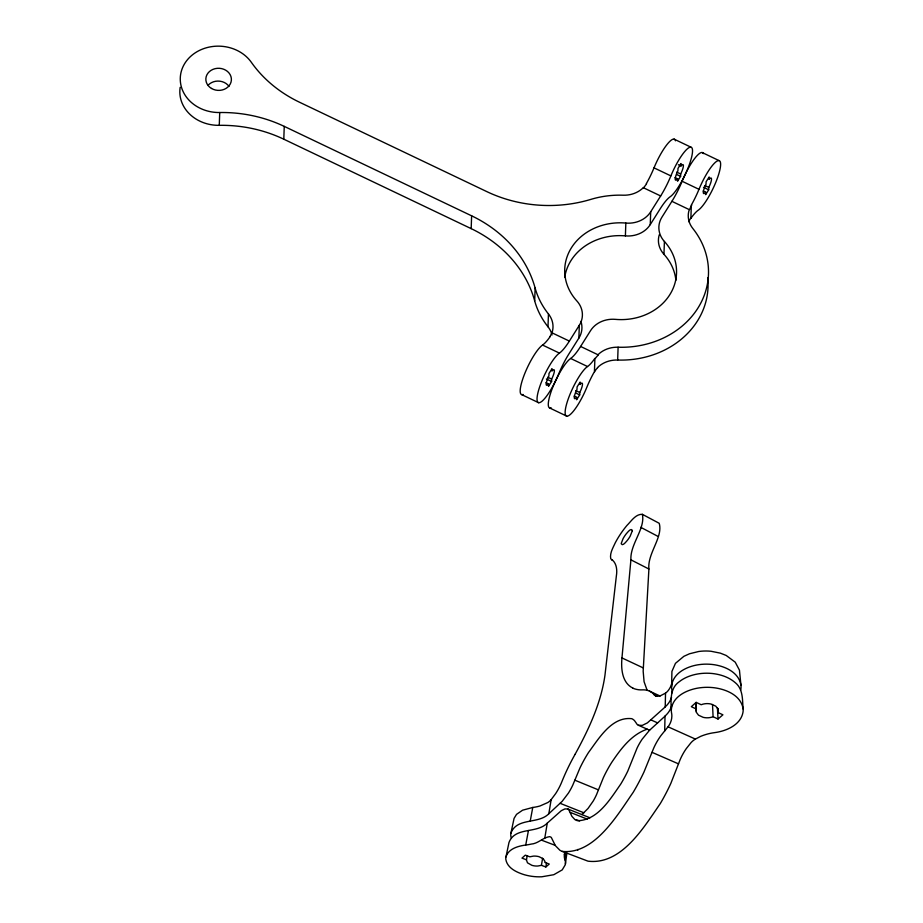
<?xml version="1.0" encoding="UTF-8"?>
<svg xmlns="http://www.w3.org/2000/svg" width="923" height="923" viewBox="0 0 923 923"><rect width="100%" height="100%" fill="white"/><g stroke="black" fill="none" stroke-linecap="round" stroke-linejoin="round"><path stroke-width="1.38" d="M671.298 709.787C670.802 700.153 670.063 688.143 679.086 681.855C684.866 677.228 692.1 674.759 699.357 673.709A46.923 40.589 2 0 1 712.06 673.478C720.413 674.367 728.847 677.078 735.262 682.674C743.684 689.412 742.3 701.272 743.177 710.802C741.838 724.463 726.77 731.004 714.76 732.608A49.923 43.185 2 0 0 700.695 736.346L695.388 739.081A21.217 18.356 2 0 0 691.015 742.68L686.274 748.622A76.274 65.983 2 0 0 680.113 759.721L670.813 783.465A270.693 234.188 2 0 1 660.291 803.575C643.85 827.273 621.537 865.197 588.009 861.171L562.245 851.398A12.484 10.799 2 0 1 559.846 850.198L555.369 845.653L551.319 837.473A3.231 2.792 2 0 0 549.473 836.665C542.932 837.576 538.121 843.622 531.233 844.084A44.904 38.847 2 0 1 525.729 845.03C518.161 846.068 508.388 848.675 505.966 856.948A11.295 9.772 2 0 0 505.816 859.313C507.235 868.174 516.822 872.42 524.495 874.773A47.846 41.397 2 0 0 541.755 876.792L553.777 874.716L562.222 869.893L565.268 864.782L566.884 853.164M671.598 686.412L671.921 671.413L675.463 663.337L683.885 656.311L689.504 653.772L698.699 651.5A44.35 38.362 2 0 1 710.975 651.257L720.367 653.149L726.205 655.468L735.227 662.183L739.45 670.144L740.973 685.42A19.902 17.214 2 0 1 740.673 690.058M672.14 691.5L672.129 692.827A22.556 19.51 2 0 0 671.84 689.539A19.81 17.133 2 0 1 671.598 686.654C672.463 673.109 687.231 666.221 699.092 664.641A45.85 39.666 2 0 1 711.61 664.398C723.794 665.598 738.965 671.829 740.973 685.42M562.245 851.398C594.504 854.698 617.383 815.032 633.201 792.338A294.991 255.209 2 0 0 643.966 772.043L653.692 748.172A82.689 71.532 2 0 1 660.891 735.666L664.698 730.935L665.01 716.167L649.446 730.358L642.154 739.208A83.866 72.548 2 0 0 637.055 748.138L627.802 771.063A187.807 162.483 2 0 1 620.671 784.204C610.23 799.041 597.919 820.212 577.648 820.72A7.88 6.819 2 0 1 574.821 819.509L571.925 816.37L568.626 809.471A3.323 2.873 2 0 0 567.772 808.986L564.899 808.917L561.299 810.671L547.27 823.131C536.667 833.942 515.092 826.547 508.988 842.468L505.966 856.948M671.944 682.766A23.952 20.721 2 0 1 668.69 689.896A15.46 13.383 2 0 1 665.529 693.15L665.218 706.926L647.369 722.894L642.27 725.386L638.381 725.259A4.903 4.234 2 0 1 636.293 723.136L634.574 720.725A8.607 7.453 2 0 0 631.782 718.682C611.73 716.386 598.877 738.538 588.493 752.522A187.288 162.033 2 0 0 579.944 767.994L572.871 784.908A86.912 75.201 2 0 1 568.418 793.099L562.165 801.337L548.827 813.74C538.363 824.516 516.915 817.224 510.938 833.077L514.065 818.378L516.545 814.351L522.603 810.198L532.767 807.452A40.266 34.843 2 0 0 540.036 805.964L547.835 802.525A15.783 13.66 2 0 0 551.146 799.641L555.669 793.584A85.435 73.909 2 0 0 561.888 781.677A287.295 248.552 2 0 1 575.087 754.333M552.046 334.991A25.567 22.117 2 0 0 547.997 326.788A87.904 76.044 2 0 1 534.682 300.875A127.859 110.61 2 0 0 471.18 228.639L283.799 139.2A127.859 110.61 2 0 0 219.27 125.332L219.72 112.525A38.362 33.182 2 0 1 181.046 85.677A38.362 33.182 2 0 1 204.537 48.342A38.362 33.182 2 0 1 251.321 62.279A127.859 110.61 2 0 0 299.456 102.199L486.836 191.626A127.859 110.61 2 0 0 590.916 199.368A87.904 76.044 2 0 1 623.152 195.203A25.567 22.117 2 0 0 643.285 187.681L660.649 195.964A31.959 7.199 -64.5 0 0 670.883 175.901A27.805 6.265 -64.5 0 1 689.181 147.553A27.805 6.265 -64.5 0 1 688.5 166.867A27.805 6.265 -64.5 0 1 670.156 196.772A31.959 7.199 -64.5 0 0 660.21 208.783L650.254 224.612A25.567 22.117 2 0 1 625.39 235.884A55.934 48.388 2 0 0 564.738 277.212M283.799 139.2L284.249 126.382A127.859 110.61 2 0 0 219.72 112.525M471.18 228.639L471.618 215.82L284.249 126.382M534.682 300.875L535.132 288.068A127.859 110.61 2 0 0 471.618 215.82M547.997 326.788L548.447 313.97A87.904 76.044 2 0 1 535.132 288.068M548.608 383.933L548.527 386.322L551.573 381.476L551.654 379.088A8.63 1.95 -64.5 0 0 554.388 370.965A8.63 1.95 -64.5 0 0 551.942 371.058L552.023 368.669L548.977 373.503L548.897 375.892A8.63 1.95 -64.5 0 0 546.162 384.026A8.63 1.95 -64.5 0 0 548.608 383.933L546.024 382.687M576.713 397.34L576.633 399.728L579.679 394.894L579.759 392.506A8.63 1.95 -64.5 0 0 582.482 384.372A8.63 1.95 -64.5 0 0 580.036 384.464L580.129 382.076L577.083 386.922L577.002 389.31A8.63 1.95 -64.5 0 0 574.268 397.432A8.63 1.95 -64.5 0 0 576.713 397.34L574.129 396.105M579.321 325.277L569.364 341.095A31.959 7.199 -64.5 0 1 559.419 353.105A27.805 6.265 -64.5 0 0 541.063 383.01A27.805 6.265 -64.5 0 0 540.393 402.324A27.805 6.265 -64.5 0 0 558.692 373.977A31.959 7.199 -64.5 0 1 568.914 353.913L578.871 338.083L579.321 325.277A25.567 22.117 2 0 0 576.852 300.944A55.934 48.388 2 0 1 571.441 247.745A55.934 48.388 2 0 1 625.84 223.066A25.567 22.117 2 0 0 650.703 211.794L660.649 195.964M597.527 367.573A25.567 22.117 2 0 1 617.66 360.039L618.11 347.221A87.904 76.044 2 0 0 697.915 308.097A87.904 76.044 2 0 0 692.815 228.466A25.567 22.117 2 0 1 689.262 209.625L671.898 201.329L661.941 217.159A25.567 22.117 2 0 0 664.41 241.48A55.934 48.388 2 0 1 669.81 294.691A55.934 48.388 2 0 1 615.422 319.358A25.567 22.117 2 0 0 590.558 330.642L580.602 346.46A31.959 7.199 -64.5 0 1 570.656 358.47A27.805 6.265 -64.5 0 0 552.542 387.787A27.805 6.265 -64.5 0 0 551.227 407.874M625.39 235.884L625.84 223.066M650.254 224.612L650.703 211.794M675.89 280.28A55.934 48.388 2 0 0 663.96 254.298L664.41 241.48M675.036 177.585L677.632 178.82L677.551 181.208L680.586 176.374L680.678 173.986A8.63 1.95 -64.5 0 0 683.401 165.852A8.63 1.95 -64.5 0 0 680.955 165.955L678.359 164.709M680.955 165.955L681.036 163.556L677.99 168.401L677.909 170.79A8.63 1.95 -64.5 0 0 675.186 178.912A8.63 1.95 -64.5 0 0 677.632 178.82M705.737 192.238L705.657 194.626L708.691 189.792L708.783 187.404A8.63 1.95 -64.5 0 0 711.506 179.27A8.63 1.95 -64.5 0 0 709.06 179.362L709.141 176.974L706.095 181.808L706.014 184.196A8.63 1.95 -64.5 0 0 703.291 192.33A8.63 1.95 -64.5 0 0 705.737 192.238L703.141 191.003M575.075 754.333C588.643 729.574 601.011 703.314 604.98 675.105L616.368 575.906C617.406 569.699 616.576 562.234 610.749 558.865C609.607 553.2 613.034 547.766 615.272 542.793A119.413 103.307 2 0 1 626.902 525.487C631.182 521.253 635.647 513.961 642.35 514.319L659.207 523.295C663.302 537.198 647.265 553.431 648.904 569.018L643.169 671.194L644.081 681.705L647.138 690.312M642.35 514.319C645.535 528.717 629.982 544.097 630.905 559.834L621.964 657.926C620.948 668.644 621.952 682.801 632.959 688.143M526.433 859.936L527.483 862.82L531.833 865.301A14.768 12.772 2 0 0 537.855 866.016L541.432 865.336L545.851 866.974L549.254 864.043L544.824 862.405A3.519 3.046 2 0 0 544.893 861.332L543.243 858.771L539.032 856.694A14.849 12.853 2 0 0 533.482 856.106L529.814 856.809L525.325 855.136L521.98 858.125L526.468 859.786L527.195 855.829M565.418 864.02A11.849 10.257 2 0 0 564.934 859.809L565.903 852.783M564.403 854.848L564.784 852.102M545.851 866.974L546.474 863.017M541.432 865.336L542.597 858.275M544.789 838.107L547.27 823.131M548.827 813.74L551.158 799.641M525.729 845.041L528.441 830.527M530.206 821.135L532.767 807.452M581.882 814.582L588.032 808.467L593.166 801.118A80.116 69.317 2 0 0 596.558 794.576L603.342 777.731A171.828 148.661 2 0 1 611.73 762.375C620.729 749.038 631.344 734.581 647.196 729.17M743.13 708.887C740.95 694.927 725.201 688.835 712.752 687.589A48.619 42.054 2 0 0 699.784 687.808C687.67 689.4 672.29 696.127 671.298 710.029A19.556 16.914 2 0 0 671.552 712.948A22.256 19.256 2 0 1 671.852 716.271A23.19 20.064 2 0 1 668.056 726.805L664.698 730.935M717.967 712.51A6.207 5.376 2 0 0 718.048 709.06L715.752 706.164L711.079 704.053A14.78 12.784 2 0 0 703.095 704.111L701.18 704.722L696.138 702.38L691.327 706.695L696.346 709.014A6.126 5.296 2 0 0 696.265 712.187L698.503 715.175L703.153 717.333A14.699 12.714 2 0 0 711.829 717.159L713.087 716.733L718.025 719.017L722.917 714.806L717.967 712.51L717.748 708.437M665.518 693.127L659.945 696.011L655.688 695.93M541.466 840.138L555.184 845.353M576.183 819.612L579.609 820.974M567.772 808.986L589.959 817.801M570.345 812.425L587.316 819.151M560.157 803.333L583.901 812.794M574.821 780.177L598.427 789.869M652.042 752.349L678.543 763.875M638.381 725.259L649.573 730.22M668.079 726.828L695.388 739.081M651.027 719.94L657.603 722.894M649.48 691.131L660.026 695.988M657.557 696.334L654.245 694.823A14.064 12.172 2 0 0 649.492 691.096A13.718 11.861 2 0 0 642.454 689.873A18.679 16.152 2 0 1 632.913 688.223M621.964 657.926L643.285 667.917M674.102 139.131L690.958 147.184M702.207 152.549L719.063 160.602M676.778 172.128L680.678 173.986M704.884 185.546L708.783 187.404M676.697 174.516L680.586 176.374M703.511 187.311L708.691 189.792M646.365 183.596A31.959 7.199 -64.5 0 0 654.015 167.859L670.883 175.901M671.898 201.329A31.959 7.199 -64.5 0 0 682.12 181.266L698.988 189.319A27.805 6.265 -64.5 0 1 717.286 160.971A27.805 6.265 -64.5 0 1 716.606 180.273A27.805 6.265 -64.5 0 1 698.261 210.19A31.959 7.199 -64.5 0 0 690.877 218.336L691.339 205.056A31.959 7.199 -64.5 0 0 698.988 189.319M569.364 341.095L551.989 332.811A25.567 22.117 2 0 0 548.447 313.97M580.602 346.46L597.977 354.755A25.567 22.117 2 0 1 618.11 347.221M523.122 394.467A27.805 6.265 -64.5 0 1 524.437 374.38A27.805 6.265 -64.5 0 1 542.551 345.052L559.419 353.105M570.656 358.47L587.524 366.523A31.959 7.199 -64.5 0 0 594.908 358.366L594.435 371.646A31.959 7.199 -64.5 0 0 586.786 387.395A27.805 6.265 -64.5 0 1 568.499 415.742A27.805 6.265 -64.5 0 1 569.168 396.429A27.805 6.265 -64.5 0 1 587.524 366.523M547.766 377.23L551.654 379.088M575.871 390.648L579.759 392.506M546.381 379.007L551.573 381.476M575.79 393.036L579.679 394.894M521.749 394.64L538.605 402.693M549.843 408.058L566.71 416.111M611.799 559.984L612.41 560.296M630.905 559.834L648.904 569.018M640.758 527.321L658.03 536.413M577.867 850.118L577.636 849.483M717.413 707.895L718.025 719.017M712.51 704.468L713.087 716.733M696.196 702.403L696.346 709.014M695.838 702.657L696.023 710.814M655.688 695.93A4.223 3.657 2 0 1 654.257 694.811M565.164 852.16A13.718 11.872 2 0 0 564.403 854.848A13.845 11.976 2 0 0 564.945 859.798M671.759 705.322A25.302 21.898 2 0 1 664.952 716.11M671.54 697.327A25.625 22.164 2 0 1 665.171 706.891M511.307 837.957A12.103 10.476 2 0 1 510.927 833.077M551.781 332.661A20.121 14.964 71.3 0 1 549.808 336.768M549.935 336.907A31.959 7.199 -64.5 0 1 542.551 345.052M646.527 183.712A20.121 17.652 84.3 0 1 643.377 187.796M654.015 167.859A27.805 6.265 -64.5 0 1 675.463 140.804M707.699 277.8A87.904 76.044 2 0 1 617.66 360.039M580.936 321.412A25.567 22.117 2 0 1 578.871 338.083M219.27 125.332A38.362 33.182 2 0 1 180.17 87.35M208.217 85.112A12.784 11.064 2 0 1 228.985 86.335M689.654 209.556A20.121 11.561 -47.8 0 1 691.731 205.125M682.12 181.266A27.805 6.265 -64.5 0 1 703.372 153.622M688.823 221.728A20.121 15.322 67.9 0 1 690.762 218.209M594.597 371.773A20.121 17.318 88.1 0 1 597.619 367.689M595.404 358.332A20.121 9.207 -32.9 0 1 598.439 354.847M663.96 254.298A25.567 22.117 2 0 1 659.287 234.742M632.301 530.817L630.155 536.217A41.027 35.501 2 0 1 627.225 540.509C626.129 541.639 622.517 546.681 621.26 543.809A4.384 3.796 2 0 1 621.283 543.312L623.106 538.571A40.693 35.212 2 0 1 626.371 533.679C627.502 532.571 630.836 527.714 632.301 530.24A3.807 3.288 2 0 1 632.301 530.817M211.494 88.458A12.784 11.064 2 0 0 231.373 80.197A12.784 11.064 2 0 0 212.994 69.352A12.784 11.064 2 0 0 211.494 88.458"/></g></svg>
